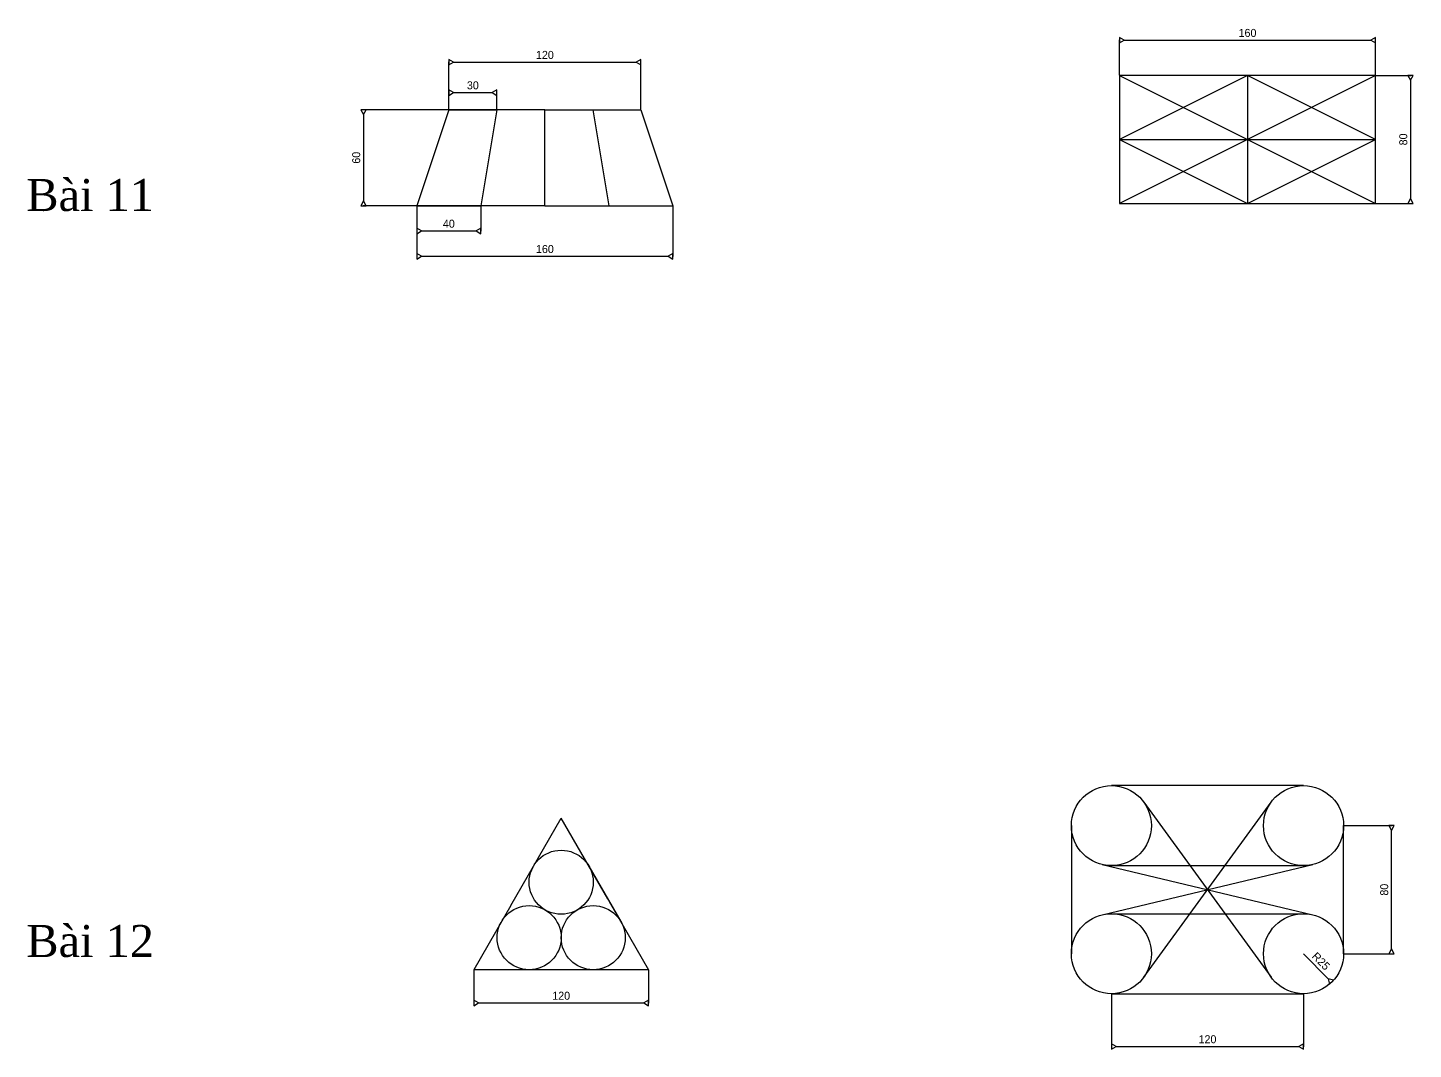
# Model space of a CAD drawing. Header units: inches. Extents: x 90 to 18020, y 90 to 97676.
# Drawn here: x 6151 to 7016, y 93883 to 94521 of the extents above; entities that cross this region are included whole.
import ezdxf

# ---------------------------------------------------------------- set-up
doc = ezdxf.new("R2010")
doc.units = ezdxf.units.IN
doc.header["$MEASUREMENT"] = 0
doc.layers.add('Line1', color=7, linetype='Continuous', lineweight=30)
doc.styles.add('Text1', font='times.ttf')
doc.dimstyles.new('Style1', dxfattribs={"dimtxt": 5, "dimasz": 3, "dimexe": 0.18, "dimexo": 0.0625, "dimgap": 2, "dimtad": 1, "dimtoh": 1, "dimdec": 0, "dimzin": 0, "dimdsep": 46, "dimtxsty": 'Standard', "dimblk": 'DATUMBLANK', "dimcen": 1, "dimadec": 0, "dimazin": 0, "dimtfac": 1, "dimtdec": 0, "dimtofl": 0, "dimtmove": 0, "dimatfit": 1, "dimfxl": 1, "dimtolj": 1, "dimtzin": 0, "dimarcsym": 2})

# ---------------------------------------------------------------- blocks, each defined once
blk = doc.blocks.new('_DatumBlank')
at = {"color": 0, "linetype": 'ByBlock', "lineweight": -2}
for p, q in [((0, 0.58), (-1, 0)), ((-1, 0), (0, -0.58)), ((0, -0.58), (0, 0.58))]:
    blk.add_line(p, q, dxfattribs=at)
blk = doc.blocks.new('*D132')
at = {"color": 0, "lineweight": -2, "transparency": 16777216}
for p, q in [((6393.92, 94409.64), (6393.92, 94393.78)), ((6433.92, 94409.64), (6433.92, 94393.78)), ((6396.92, 94393.96), (6430.92, 94393.96))]:
    blk.add_line(p, q, dxfattribs=at)
at = {"layer": 'Defpoints', "color": 0, "transparency": 16777216}
for p in [(6393.92, 94409.7), (6433.92, 94409.7), (6433.92, 94393.96)]:
    blk.add_point(p, dxfattribs=at)
at = {"color": 0, "lineweight": -2, "transparency": 16777216, "xscale": 3, "yscale": 3, "zscale": 3, "rotation": 180}
blk.add_blockref('_DatumBlank', (6393.92, 94393.96), dxfattribs=at)
at = {"color": 0, "lineweight": -2, "transparency": 16777216, "xscale": 3, "yscale": 3, "zscale": 3}
blk.add_blockref('_DatumBlank', (6433.92, 94393.96), dxfattribs=at)
at = {"color": 0, "transparency": 16777216, "insert": (6413.92, 94398.46), "char_height": 5, "attachment_point": 5}
blk.add_mtext('\\A1;40', dxfattribs=at)
blk = doc.blocks.new('*D133')
at = {"color": 0, "lineweight": -2, "transparency": 16777216}
for p, q in [((6413.86, 94469.7), (6360.41, 94469.7)), ((6360.59, 94466.7), (6360.59, 94412.7)), ((6393.86, 94409.7), (6360.41, 94409.7))]:
    blk.add_line(p, q, dxfattribs=at)
at = {"layer": 'Defpoints', "color": 0, "transparency": 16777216}
for p in [(6413.92, 94469.7), (6360.59, 94409.7), (6393.92, 94409.7)]:
    blk.add_point(p, dxfattribs=at)
at = {"color": 0, "lineweight": -2, "transparency": 16777216, "xscale": 3, "yscale": 3, "zscale": 3}
for p, rotation in [((6360.59, 94469.7), 90), ((6360.59, 94409.7), 270)]:
    blk.add_blockref('_DatumBlank', p, dxfattribs=dict(at, rotation=rotation))
at = {"color": 0, "transparency": 16777216, "insert": (6356.09, 94439.7), "char_height": 5, "attachment_point": 5, "rotation": 90}
blk.add_mtext('\\A1;60', dxfattribs=at)
blk = doc.blocks.new('*D134')
at = {"color": 0, "lineweight": -2, "transparency": 16777216}
for p, q in [((6413.92, 94469.76), (6413.92, 94480.57)), ((6416.92, 94480.39), (6440.92, 94480.39)), ((6443.92, 94469.76), (6443.92, 94480.57))]:
    blk.add_line(p, q, dxfattribs=at)
at = {"layer": 'Defpoints', "color": 0, "transparency": 16777216}
for p in [(6443.92, 94480.39), (6413.92, 94469.7), (6443.92, 94469.7)]:
    blk.add_point(p, dxfattribs=at)
at = {"color": 0, "lineweight": -2, "transparency": 16777216, "xscale": 3, "yscale": 3, "zscale": 3, "rotation": 180}
blk.add_blockref('_DatumBlank', (6413.92, 94480.39), dxfattribs=at)
at = {"color": 0, "lineweight": -2, "transparency": 16777216, "xscale": 3, "yscale": 3, "zscale": 3}
blk.add_blockref('_DatumBlank', (6443.92, 94480.39), dxfattribs=at)
at = {"color": 0, "transparency": 16777216, "insert": (6428.92, 94484.89), "char_height": 5, "attachment_point": 5}
blk.add_mtext('\\A1;30', dxfattribs=at)
blk = doc.blocks.new('*D135')
at = {"color": 0, "lineweight": -2, "transparency": 16777216}
for p, q in [((6413.92, 94469.76), (6413.92, 94499.55)), ((6416.92, 94499.37), (6530.92, 94499.37)), ((6533.92, 94469.76), (6533.92, 94499.55))]:
    blk.add_line(p, q, dxfattribs=at)
at = {"layer": 'Defpoints', "color": 0, "transparency": 16777216}
for p in [(6533.92, 94499.37), (6413.92, 94469.7), (6533.92, 94469.7)]:
    blk.add_point(p, dxfattribs=at)
at = {"color": 0, "lineweight": -2, "transparency": 16777216, "xscale": 3, "yscale": 3, "zscale": 3, "rotation": 180}
blk.add_blockref('_DatumBlank', (6413.92, 94499.37), dxfattribs=at)
at = {"color": 0, "lineweight": -2, "transparency": 16777216, "xscale": 3, "yscale": 3, "zscale": 3}
blk.add_blockref('_DatumBlank', (6533.92, 94499.37), dxfattribs=at)
at = {"color": 0, "transparency": 16777216, "insert": (6473.92, 94503.87), "char_height": 5, "attachment_point": 5}
blk.add_mtext('\\A1;120', dxfattribs=at)
blk = doc.blocks.new('*D136')
at = {"color": 0, "lineweight": -2, "transparency": 16777216}
for p, q in [((6393.92, 94409.64), (6393.92, 94377.97)), ((6553.92, 94409.64), (6553.92, 94377.97)), ((6396.92, 94378.15), (6550.92, 94378.15))]:
    blk.add_line(p, q, dxfattribs=at)
at = {"layer": 'Defpoints', "color": 0, "transparency": 16777216}
for p in [(6393.92, 94409.7), (6553.92, 94409.7), (6553.92, 94378.15)]:
    blk.add_point(p, dxfattribs=at)
at = {"color": 0, "lineweight": -2, "transparency": 16777216, "xscale": 3, "yscale": 3, "zscale": 3, "rotation": 180}
blk.add_blockref('_DatumBlank', (6393.92, 94378.15), dxfattribs=at)
at = {"color": 0, "lineweight": -2, "transparency": 16777216, "xscale": 3, "yscale": 3, "zscale": 3}
blk.add_blockref('_DatumBlank', (6553.92, 94378.15), dxfattribs=at)
at = {"color": 0, "transparency": 16777216, "insert": (6473.92, 94382.65), "char_height": 5, "attachment_point": 5}
blk.add_mtext('\\A1;160', dxfattribs=at)
blk = doc.blocks.new('*D137')
at = {"color": 0, "lineweight": -2, "transparency": 16777216}
for p, q in [((6832.83, 94491.2), (6832.83, 94513.28)), ((6835.83, 94513.1), (6989.83, 94513.1)), ((6992.83, 94491.2), (6992.83, 94513.28))]:
    blk.add_line(p, q, dxfattribs=at)
at = {"layer": 'Defpoints', "color": 0, "transparency": 16777216}
for p in [(6992.83, 94513.1), (6832.83, 94491.14), (6992.83, 94491.14)]:
    blk.add_point(p, dxfattribs=at)
at = {"color": 0, "lineweight": -2, "transparency": 16777216, "xscale": 3, "yscale": 3, "zscale": 3, "rotation": 180}
blk.add_blockref('_DatumBlank', (6832.83, 94513.1), dxfattribs=at)
at = {"color": 0, "lineweight": -2, "transparency": 16777216, "xscale": 3, "yscale": 3, "zscale": 3}
blk.add_blockref('_DatumBlank', (6992.83, 94513.1), dxfattribs=at)
at = {"color": 0, "transparency": 16777216, "insert": (6912.83, 94517.6), "char_height": 5, "attachment_point": 5}
blk.add_mtext('\\A1;160', dxfattribs=at)
blk = doc.blocks.new('*D138')
at = {"color": 0, "lineweight": -2, "transparency": 16777216}
for p, q in [((6992.89, 94491.14), (7014.84, 94491.14)), ((7014.66, 94488.14), (7014.66, 94414.14)), ((6992.89, 94411.14), (7014.84, 94411.14))]:
    blk.add_line(p, q, dxfattribs=at)
at = {"layer": 'Defpoints', "color": 0, "transparency": 16777216}
for p in [(6992.83, 94491.14), (6992.83, 94411.14), (7014.66, 94411.14)]:
    blk.add_point(p, dxfattribs=at)
at = {"color": 0, "lineweight": -2, "transparency": 16777216, "xscale": 3, "yscale": 3, "zscale": 3}
for p, rotation in [((7014.66, 94491.14), 90), ((7014.66, 94411.14), 270)]:
    blk.add_blockref('_DatumBlank', p, dxfattribs=dict(at, rotation=rotation))
at = {"color": 0, "transparency": 16777216, "insert": (7010.16, 94451.14), "char_height": 5, "attachment_point": 5, "rotation": 90}
blk.add_mtext('\\A1;80', dxfattribs=at)
blk = doc.blocks.new('*D147')
at = {"color": 0, "lineweight": -2, "transparency": 16777216}
for p, q in [((6429.46, 93932.59), (6429.46, 93911.68)), ((6538.74, 93932.59), (6538.74, 93911.68)), ((6432.46, 93911.86), (6535.74, 93911.86))]:
    blk.add_line(p, q, dxfattribs=at)
at = {"layer": 'Defpoints', "color": 0, "transparency": 16777216}
for p in [(6429.46, 93932.65), (6538.74, 93932.65), (6538.74, 93911.86)]:
    blk.add_point(p, dxfattribs=at)
at = {"color": 0, "lineweight": -2, "transparency": 16777216, "xscale": 3, "yscale": 3, "zscale": 3, "rotation": 180}
blk.add_blockref('_DatumBlank', (6429.46, 93911.86), dxfattribs=at)
at = {"color": 0, "lineweight": -2, "transparency": 16777216, "xscale": 3, "yscale": 3, "zscale": 3}
blk.add_blockref('_DatumBlank', (6538.74, 93911.86), dxfattribs=at)
at = {"color": 0, "transparency": 16777216, "insert": (6484.1, 93916.36), "char_height": 5, "attachment_point": 5}
blk.add_mtext('\\A1;120', dxfattribs=at)
blk = doc.blocks.new('*D148')
at = {"color": 0, "lineweight": -2, "transparency": 16777216}
blk.add_line((6947.83, 93942.62), (6963.27, 93926.95), dxfattribs=at)
at = {"layer": 'Defpoints', "color": 0, "transparency": 16777216}
for p in [(6947.83, 93942.62), (6965.38, 93924.81)]:
    blk.add_point(p, dxfattribs=at)
at = {"color": 0, "lineweight": -2, "transparency": 16777216, "xscale": 3, "yscale": 3, "zscale": 3, "rotation": 314.5874931880848}
blk.add_blockref('_DatumBlank', (6965.38, 93924.81), dxfattribs=at)
at = {"color": 0, "transparency": 16777216, "insert": (6958.75, 93937.94), "char_height": 5, "attachment_point": 5, "rotation": 314.58749}
blk.add_mtext('\\A1;R25', dxfattribs=at)
blk = doc.blocks.new('*D149')
at = {"color": 0, "lineweight": -2, "transparency": 16777216}
for p, q in [((6827.83, 93917.55), (6827.83, 93884.51)), ((6947.83, 93917.55), (6947.83, 93884.51)), ((6830.83, 93884.69), (6944.83, 93884.69))]:
    blk.add_line(p, q, dxfattribs=at)
at = {"layer": 'Defpoints', "color": 0, "transparency": 16777216}
for p in [(6827.83, 93917.62), (6947.83, 93917.62), (6947.83, 93884.69)]:
    blk.add_point(p, dxfattribs=at)
at = {"color": 0, "lineweight": -2, "transparency": 16777216, "xscale": 3, "yscale": 3, "zscale": 3, "rotation": 180}
blk.add_blockref('_DatumBlank', (6827.83, 93884.69), dxfattribs=at)
at = {"color": 0, "lineweight": -2, "transparency": 16777216, "xscale": 3, "yscale": 3, "zscale": 3}
blk.add_blockref('_DatumBlank', (6947.83, 93884.69), dxfattribs=at)
at = {"color": 0, "transparency": 16777216, "insert": (6887.83, 93889.19), "char_height": 5, "attachment_point": 5}
blk.add_mtext('\\A1;120', dxfattribs=at)
blk = doc.blocks.new('*D150')
at = {"color": 0, "lineweight": -2, "transparency": 16777216}
for p, q in [((6972.89, 94022.62), (7002.94, 94022.62)), ((7002.76, 93945.62), (7002.76, 94019.62)), ((6972.89, 93942.62), (7002.94, 93942.62))]:
    blk.add_line(p, q, dxfattribs=at)
at = {"layer": 'Defpoints', "color": 0, "transparency": 16777216}
for p in [(6972.83, 94022.62), (7002.76, 94022.62), (6972.83, 93942.62)]:
    blk.add_point(p, dxfattribs=at)
at = {"color": 0, "lineweight": -2, "transparency": 16777216, "xscale": 3, "yscale": 3, "zscale": 3}
for p, rotation in [((7002.76, 94022.62), 90), ((7002.76, 93942.62), 270)]:
    blk.add_blockref('_DatumBlank', p, dxfattribs=dict(at, rotation=rotation))
at = {"color": 0, "transparency": 16777216, "insert": (6998.26, 93982.62), "char_height": 5, "attachment_point": 5, "rotation": 90}
blk.add_mtext('\\A1;80', dxfattribs=at)

msp = doc.modelspace()

# ---------------------------------------------------------------- linework, layer by layer
at = {"layer": 'Line1'}
for p, q in [((6832.83, 94491.14), (6992.83, 94411.14)), ((6992.83, 94491.14), (6832.83, 94411.14)), ((6912.83, 94491.14), (6832.83, 94451.14)), ((6912.83, 94491.14), (6912.83, 94411.14)), ((6992.83, 94451.14), (6912.83, 94491.14)), ((6413.92, 94469.7), (6393.92, 94409.7)), ((6473.92, 94469.7), (6413.92, 94469.7)), ((6413.92, 94469.7), (6443.92, 94469.7)), ((6443.92, 94469.7), (6433.92, 94409.7)), ((6473.92, 94409.7), (6473.92, 94469.7)), ((6473.92, 94469.7), (6533.92, 94469.7)), ((6503.92, 94469.7), (6513.92, 94409.7)), ((6533.92, 94469.7), (6553.92, 94409.7)), ((6832.83, 94451.14), (6992.83, 94451.14)), ((6832.83, 94451.14), (6912.83, 94411.14)), ((6912.83, 94411.14), (6992.83, 94451.14)), ((6473.92, 94409.7), (6393.92, 94409.7)), ((6393.92, 94409.7), (6433.92, 94409.7)), ((6473.92, 94409.7), (6553.92, 94409.7)), ((6848.05, 94037.32), (6927.61, 93927.91)), ((6848.05, 93927.91), (6927.61, 94037.32)), ((6452.55, 93972.64), (6484.1, 94027.29)), ((6513.19, 93976.9), (6484.1, 94027.29)), ((6822.03, 93966.93), (6953.62, 93998.3)), ((6822.03, 93998.3), (6953.62, 93966.93)), ((6501.42, 93997.29), (6521.42, 93962.65)), ((6824.89, 93997.62), (6950.77, 93997.62)), ((6452.55, 93972.64), (6429.46, 93932.65)), ((6514.16, 93975.22), (6538.74, 93932.65)), ((6824.89, 93967.62), (6950.77, 93967.62)), ((6538.74, 93932.65), (6429.46, 93932.65))]:
    msp.add_line(p, q, dxfattribs=at)
msp.add_lwpolyline([(6832.83, 94411.14), (6992.83, 94411.14), (6992.83, 94491.14), (6832.83, 94491.14)], close=True, dxfattribs=at)
for points in [[(6947.83, 94047.62), (6827.83, 94047.62)], [(6802.83, 94022.62), (6802.83, 93942.62)], [(6972.83, 93942.62), (6972.83, 94022.62)], [(6827.83, 93917.62), (6947.83, 93917.62)]]:
    msp.add_lwpolyline(points, dxfattribs=at)
for centre, radius in [((6827.83, 94022.62), 25), ((6947.83, 94022.62), 25), ((6484.1, 93987.29), 20), ((6464.1, 93952.65), 20), ((6504.1, 93952.65), 20), ((6827.83, 93942.62), 25), ((6947.83, 93942.62), 25)]:
    msp.add_circle(centre, radius, dxfattribs=at)

# ---------------------------------------------------------------- texts
at = {"color": 2, "style": 'Text1'}
for s, p in [('Bài 11', (6149.98, 94406.41)), ('Bài 12', (6149.98, 93940.58))]:
    msp.add_text(s, height=20, dxfattribs=at).set_placement(p)

# ---------------------------------------------------------------- dimensions: what is measured, and where the dimension line sits
for base, p1, p2, picture, middle in [((6992.83, 94513.1), (6832.83, 94491.14), (6992.83, 94491.14), '*D137', (6912.83, 94517.6)), ((6533.92, 94499.37), (6413.92, 94469.7), (6533.92, 94469.7), '*D135', (6473.92, 94503.87)), ((6443.92, 94480.39), (6413.92, 94469.7), (6443.92, 94469.7), '*D134', (6428.92, 94484.89)), ((6433.92, 94393.96), (6393.92, 94409.7), (6433.92, 94409.7), '*D132', (6413.92, 94398.46)), ((6553.92, 94378.15), (6393.92, 94409.7), (6553.92, 94409.7), '*D136', (6473.92, 94382.65)), ((6947.83, 93884.69), (6827.83, 93917.62), (6947.83, 93917.62), '*D149', (6887.83, 93889.19))]:
    dim = msp.add_linear_dim(base=base, p1=p1, p2=p2, dimstyle='Style1')
    dim.commit()
    dim.dimension.update_dxf_attribs({"geometry": picture, "text_midpoint": middle})
for base, p1, p2, picture, middle in [((7014.66, 94411.14), (6992.83, 94491.14), (6992.83, 94411.14), '*D138', (7010.16, 94451.14)), ((6360.59, 94409.7), (6413.92, 94469.7), (6393.92, 94409.7), '*D133', (6356.09, 94439.7)), ((7002.76, 94022.62), (6972.83, 93942.62), (6972.83, 94022.62), '*D150', (6998.26, 93982.62))]:
    dim = msp.add_linear_dim(base=base, p1=p1, p2=p2, angle=90, dimstyle='Style1')
    dim.commit()
    dim.dimension.update_dxf_attribs({"geometry": picture, "text_midpoint": middle})
dim = msp.add_radius_dim(center=(6947.83, 93942.62), mpoint=(6965.38, 93924.81), dimstyle='Style1')
dim.commit()
dim.dimension.update_dxf_attribs({"geometry": '*D148', "text_midpoint": (6958.75, 93937.94)})
dim = msp.add_linear_dim(base=(6538.74, 93911.86), p1=(6429.46, 93932.65), p2=(6538.74, 93932.65), text='120', dimstyle='Style1')
dim.commit()
dim.dimension.update_dxf_attribs({"geometry": '*D147', "text_midpoint": (6484.1, 93916.36)})

doc.saveas('drawing.dxf')
